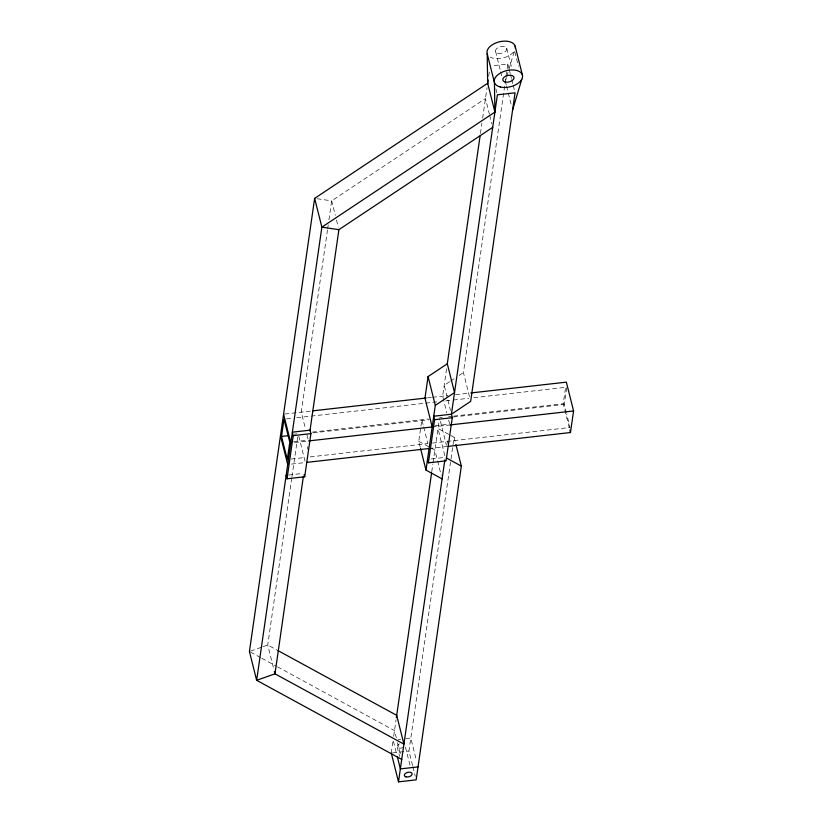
<?xml version="1.0" encoding="UTF-8"?>
<svg xmlns="http://www.w3.org/2000/svg" width="823" height="823" viewBox="0 0 823 823"><rect width="100%" height="100%" fill="white"/><g stroke="black" fill="none" stroke-linecap="round" stroke-linejoin="round"><path stroke-width="0.62" stroke-dasharray="4.12 3.09" d="M291.774 478.009L267.732 645.016L273.761 669.017M291.959 476.743L297.967 434.986M327.482 229.956L301.259 412.148L305.477 428.948M327.657 228.691L328.212 224.895M328.933 219.834L331.669 200.853L485.477 98.544L489.397 114.15M307.298 449.204L307.668 446.663M420.265 447.301L418.753 441.303L421.86 419.73L423.361 425.728M391.264 753.045L392.962 741.276M393.682 736.287L396.058 719.744M431.756 471.713L432.857 464.079M433.042 462.814L439.359 418.928M446.57 368.858L442.64 396.151L446.858 412.951M480.447 133.449L481.918 123.275M482.648 118.183L487.041 87.639M488.697 76.189L489.623 69.708M447.218 443.412L447.578 440.881M412.56 765.452L408.938 751.049L454.101 437.301L449.8 434.956M469.449 396.573L463.421 372.572L507.832 64.009L491.424 65.861M569.269 427.723L563.241 403.723L565.802 385.956M566.409 412.94L564.28 404.443L566.759 387.18M505.713 80.037L506.443 77.588M506.814 76.364L514.509 50.594A14.485 8.292 -14.1 0 1 490.292 57.137M449.533 381.81L444.194 385.359L450.52 410.564M450.603 381.1L454.872 378.251M459.141 375.411L463.421 372.572M250.562 651.096L262.012 647.043M263.154 646.641L267.732 645.016L276.703 649.903M284.84 414.01L310.333 411.119M427.487 397.859L431.334 397.427M432.538 397.293L447.887 395.554M455.531 394.69L469.542 393.106M286.538 418.897L291.64 418.321M296.733 417.745L436.838 401.891M445.757 400.883L452.125 400.163M453.401 400.019L468.688 398.281M473.781 397.704L565.483 387.324M294.367 434.153L296.887 433.865M312.318 432.126L428.227 419M439.688 417.703L442.239 417.415M448.607 416.695L452.424 416.263M453.699 416.119L563.241 403.723M313.357 432.847L429.267 419.73M453.463 416.983L564.28 404.443M293.605 441.797L307.617 440.212M434.986 425.8L448.998 424.215M294.603 442.527L308.491 440.953M432.198 426.952L450.037 424.935M291.116 459.059L305.127 457.475M310.23 456.899L427.404 443.638M432.507 443.062L570.061 427.487L566.718 414.154M291.496 464.1L305.539 462.516M429.092 448.525L446.93 446.508M288.688 475.036L302.566 473.462M431.324 458.946L445.202 457.382M398.178 739.527L400.708 739.239M405.749 738.673L410.8 738.097L416.531 760.905M392.53 752.901L408.938 751.049M317.071 198.724L331.669 200.853L335.29 215.256M448.73 434.369L437.98 428.516L445.212 457.321M418.753 441.303L430.573 447.753M431.653 448.329L434.873 450.088L437.28 459.697M250.542 652.114L260.665 657.639M261.786 658.246L276.405 666.219M277.536 666.836L394.495 730.608L396.305 737.809M514.807 51.787L518.418 66.19M506.762 48.392L511.587 67.589M507.832 64.009L509.036 68.803M509.334 70.006L510.239 73.607M510.548 74.811L511.453 78.411M511.752 79.605L512.955 84.409M513.254 85.613L514.766 91.61M505.343 81.271L506.248 84.872M506.557 86.065L511.371 105.272M495.58 51.417L500.405 70.613M500.703 71.817L501.907 76.621M495.888 88.812L497.092 93.606M489.695 115.343L491.804 123.748M454.101 437.301L455.603 443.309M448.669 420.152L449.574 423.752M440.439 421.325L446.467 445.325M437.589 460.89L441.2 475.293M423.67 426.931L427.888 443.731M336.494 220.06L338.304 227.261M412.858 766.645L415.265 776.254M405.451 747.15L410.276 766.357M397.509 742.603L400.523 754.609M397.159 746.831L399.567 756.43M393.435 741.297L396.748 754.506M306.979 434.956L308.193 439.749M298.749 436.128L305.384 462.526M402.653 747.623A3.981 2.284 -14.1 0 1 397.468 747.356A3.981 2.284 -14.1 0 1 399.35 743.951M497.915 53.207A5.792 3.313 -14.1 0 0 506.824 49.257A5.792 3.313 -14.1 0 0 498.769 47.23A5.792 3.313 -14.1 0 0 497.915 53.207"/><path stroke-width="1.23" d="M515.311 48.3A14.485 8.292 -14.1 0 0 500.559 41.551A14.485 8.292 -14.1 0 0 487.195 53.68L487.669 83.267L314.643 198.374L249.42 651.507L256.653 680.312L401.727 759.413M281.507 436.447L283.997 419.185L289.789 442.229L287.299 459.491L281.507 436.447L287.875 435.727M287.032 478.78L293.235 435.624L292.371 432.168L310.045 430.162L310.909 433.618L304.695 476.774L287.032 478.78L286.157 475.324M303.378 476.445L274.975 673.821L256.653 680.312L321.875 227.169L314.643 198.374M309.952 430.83L338.901 229.658L492.71 127.349M480.087 135.99L447.301 363.776L428.073 376.574L424.966 398.147L432.198 426.952L308.646 440.933M442.105 478.893L425.985 470.108L435.305 405.379L428.073 376.574M428.402 462.835L434.616 419.679L433.742 416.222L451.416 414.226L470.653 401.377L515.064 92.814L497.39 94.81L451.426 414.164L452.29 417.683L446.076 460.839L428.402 462.835L427.528 459.378M396.357 717.677L431.581 472.988M487.597 83.823L488.142 80.006M455.911 444.502L461.333 466.106L416.171 779.854L398.497 781.85L444.852 459.862M448.196 446.364L570.473 432.528L573.58 410.955L566.347 382.15L470.818 392.962M512.585 110.076L521.741 79.399M487.195 53.68L494.428 82.485L494.911 112.072L321.875 227.169L338.901 229.658M435.305 405.379L454.533 392.581L447.301 363.776M312.874 410.831L426.242 398.003M293.235 435.624L310.909 433.618M434.616 419.679L452.29 417.683M450.037 424.935L573.58 410.955M306.814 462.372L429.092 448.525M418.033 766.902L400.369 768.908L397.355 756.903M446.292 457.907L461.333 466.106M277.824 650.52L396.696 715.331L403.928 744.136L274.975 673.821L274.368 671.424M515.147 46.119L522.379 74.924M487.669 83.267L494.911 112.072M569.876 430.131L570.473 432.528M420.563 448.504L425.985 470.108M391.264 753.045L398.497 781.85M304.119 474.47L304.695 476.774M283.585 414.144L290.817 442.949M280.478 435.727L287.711 464.532M405.996 776.871A3.981 2.284 -14.1 0 0 412.128 774.155A3.981 2.284 -14.1 0 0 406.593 772.756A3.981 2.284 -14.1 0 0 405.996 776.871M500.261 86.981A14.485 8.292 -14.1 0 0 522.543 77.105A14.485 8.292 -14.1 0 0 502.411 72.033A14.485 8.292 -14.1 0 0 500.261 86.981M505.147 82.012A5.792 3.313 -14.1 0 0 514.056 78.062A5.792 3.313 -14.1 0 0 506.011 76.035A5.792 3.313 -14.1 0 0 505.147 82.012"/></g></svg>
